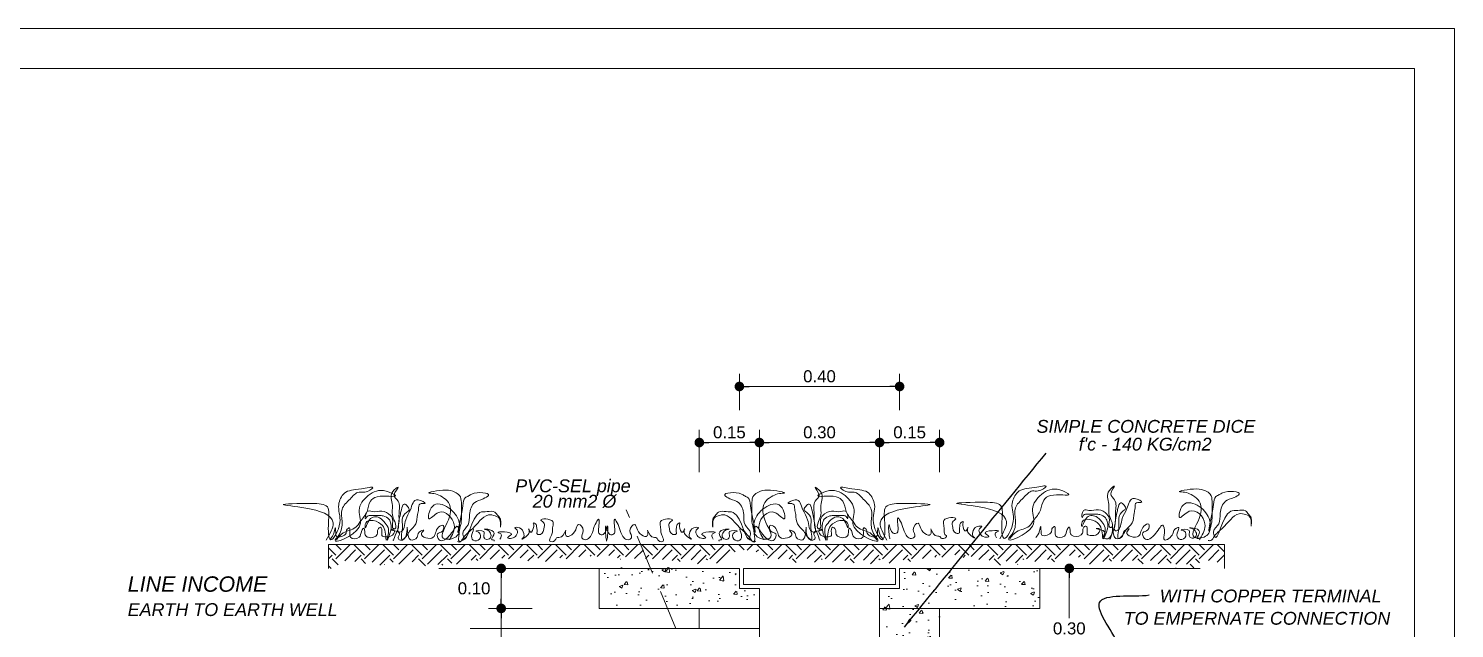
# Model space of a CAD drawing. Header units: millimetres. Extents: x 68 to 194, y 47 to 103.
# Drawn here: x 184.85 to 193.75, y 70.36 to 74.1 of the extents above; entities that cross this region are included whole.
import ezdxf
from ezdxf.enums import TextEntityAlignment as Align

# ---------------------------------------------------------------- set-up
doc = ezdxf.new("R2010")
doc.units = ezdxf.units.MM
doc.linetypes.add('ACAD_ISO07W100', pattern=[3, 0, -3])
doc.linetypes.add('DASHED2', pattern=[0.375, 0.25, -0.125])
for name, color, linetype, lineweight in [('G_Achurados', 54, 'Continuous', 5), ('G_Complemento', 30, 'Continuous', 20), ('G_Texto', 122, 'Continuous', 20), ('IE_Tomacorriente', 104, 'DASHED2', 40)]:
    doc.layers.add(name, color=color, linetype=linetype, lineweight=lineweight)
doc.layers.add('G_Acotación', color=171, linetype='Continuous')
doc.styles.add('ARIAL', font='ariali.ttf', dxfattribs={"height": 0.12})
doc.styles.add('arial1', font='arial.ttf')
doc.dimstyles.new('VARIABLE', dxfattribs={"dimscale": 0.5, "dimtxt": 0.18, "dimasz": 0.12, "dimexe": 0.16, "dimexo": 0.1, "dimgap": 0.05, "dimtad": 1, "dimtih": 1, "dimtoh": 1, "dimlfac": -1, "dimzin": 1, "dimdsep": 46, "dimtxsty": 'ARIAL', "dimblk": 'DOT', "dimcen": 0.12, "dimclrd": 256, "dimclre": 256, "dimclrt": 7, "dimazin": 1, "dimtm": 1e-09, "dimtfac": 1, "dimtmove": 2, "dimatfit": 2, "dimfxl": 0, "dimtolj": 1, "dimlwd": 13, "dimlwe": 18, "dimarcsym": 0})
pattern_1 = [(50, (12.50046, -381.3281), (0.227730836, -0.01992386), [0.0238125, -0.2619375]), (355, (12.50046, -381.3281), (-0.04405353, 0.2388208), [0.01905, -0.20955]), (100.451, (12.51943, -381.32975), (0.18367813, 0.21889586), [0.0202375, -0.2226125]), (46.1842, (12.50046, -381.2646), (0.3388488, -0.05255291), [0.03571875, -0.39290625]), (96.6356, (12.5287, -381.26897), (0.2967553, 0.30928194), [0.03035625, -0.33391875]), (351.184, (12.50046, -381.2646), (0.29675576, 0.3092814), [0.028575, -0.314325]), (21, (12.5322, -381.28047), (0.1895186, -0.1278319), [0.0238125, -0.2619375]), (326, (12.5322, -381.28047), (0.07725254, 0.23023496), [0.01905, -0.20955]), (71.4514, (12.548, -381.29112), (0.26677061, 0.10240357), [0.0202375, -0.2226125]), (37.5, (12.500456, -381.32809), (0.003860754, 0.105693799), [0, -0.20701, 0, -0.212725, 0, -0.21034375]), (7.5, (12.50046, -381.32809), (0.083524578, 0.125225719), [0, -0.121285, 0, -0.2022475, 0, -0.08016875]), (327.5, (12.42965, -381.32809), (0.169488244, -0.00716093), [0, -0.079375, 0, -0.24765, 0, -0.3286125]), (317.5, (12.3979, -381.3281), (0.185161477, 0.031783114), [0, -0.1031875, 0, -0.164465, 0, -0.2333625])]

# ---------------------------------------------------------------- blocks, each defined once
blk = doc.blocks.new('GRAX1')
at = {"color": 3}
for points in [[(-1.7496, 0.0055), (-1.7077, 0.1144), (-1.8775, 0.2063), (-2.019, 0.2275), (-1.8421, 0.2346), (-1.7431, 0.2134), (-1.736, 0.1144), (-1.7219, 0.0084), (-1.6653, 0.1144), (-1.6724, 0.2275), (-1.637, 0.2982), (-1.5309, 0.3265), (-1.4601, 0.3335), (-1.5097, 0.3053), (-1.545, 0.3053), (-1.6016, 0.2628), (-1.6511, 0.1992), (-1.6511, 0.1215), (-1.6724, 0.0366), (-1.6936, 0.0084), (-1.545, 0.0861), (-1.545, 0.1922), (-1.4884, 0.2841), (-1.3752, 0.3123), (-1.3187, 0.2841), (-1.4318, 0.277), (-1.4743, 0.2487), (-1.4955, 0.1851), (-1.538, 0.1215), (-1.5663, 0.0861), (-1.6441, 0.0508), (-1.6865, 0.0084)], [(-1.3761, 0.0059), (-1.3999, 0.098), (-1.4563, 0.1277), (-1.5039, 0.1129), (-1.5069, 0.0832), (-1.4801, 0.1336), (-1.4177, 0.1455), (-1.382, 0.1129), (-1.3612, 0.0742), (-1.3701, 0.0059), (-1.3464, 0.0683), (-1.3464, 0.1069), (-1.3583, 0.1366), (-1.3939, 0.1574), (-1.4207, 0.1604), (-1.4682, 0.1604), (-1.495, 0.1544), (-1.5039, 0.1396), (-1.495, 0.1841), (-1.4623, 0.1841), (-1.4028, 0.1871), (-1.3493, 0.1604), (-1.3345, 0.1247), (-1.3285, 0.0772), (-1.3226, 0.0772), (-1.3226, 0.1218), (-1.3374, 0.1633), (-1.3374, 0.2227), (-1.3345, 0.3089), (-1.3018, 0.3356), (-1.3256, 0.2881), (-1.3018, 0.2495), (-1.2958, 0.1723), (-1.2988, 0.1039), (-1.2958, 0.0564), (-1.2899, 0.0564), (-1.2542, 0.1336), (-1.2245, 0.196), (-1.177, 0.2584), (-1.1324, 0.2346), (-1.1651, 0.2316), (-1.174, 0.199), (-1.1799, 0.1663), (-1.1918, 0.1069), (-1.2304, 0.0624), (-1.2513, 0.0297), (-1.275, 0.0089), (-1.275, 0.0802), (-1.2721, 0.1515), (-1.2394, 0.1871), (-1.2334, 0.193), (-1.2423, 0.2168), (-1.2631, 0.2316), (-1.281, 0.196), (-1.2869, 0.1693), (-1.2958, 0.1247), (-1.3018, 0.0772), (-1.3196, 0.0356), (-1.3315, 0.0059), (-1.3315, 0.0089)], [(-0.9808, 0.0089), (-0.9511, 0.101), (-1.0492, 0.1782), (-1.1086, 0.1396), (-1.0878, 0.2168), (-0.9867, 0.2079), (-0.9214, 0.1188), (-0.9273, 0.0416), (-0.957, 0.0178), (-1.0194, 0.0178), (-0.9867, 0.1336), (-0.9957, 0.2524), (-1.0373, 0.2821), (-1.0789, 0.297), (-1.1086, 0.3), (-1.0046, 0.3178), (-0.9481, 0.3059), (-0.9184, 0.2851), (-0.9065, 0.2406), (-0.9065, 0.2019), (-0.9065, 0.1604), (-0.9065, 0.1366), (-0.9154, 0.0832), (-0.9243, 0.0594), (-0.8976, 0.2198), (-0.8827, 0.2703), (-0.8619, 0.2821), (-0.8411, 0.294), (-0.7371, 0.2851), (-0.7698, 0.2643), (-0.8233, 0.2406), (-0.856, 0.1663), (-0.8649, 0.101), (-0.8976, 0.0505), (-0.8916, 0.0208), (-0.7906, 0.1782), (-0.746, 0.1841), (-0.6984, 0.1812), (-0.6776, 0.1574), (-0.6628, 0.1366), (-0.6628, 0.0861), (-0.6658, 0.1336), (-0.6955, 0.1574), (-0.7371, 0.1633), (-0.7906, 0.1277), (-0.8381, 0.0772), (-0.8708, 0.0475), (-0.8976, 0.0148), (-0.9214, -0.0059), (-0.9303, -0.003)], [(-1.7238, 0.0148), (-1.7, 0.0564), (-1.6941, 0.0832), (-1.6911, 0.0564), (-1.6852, 0.0297), (-1.6257, 0.0505), (-1.6228, 0.0683), (-1.6049, 0.0832), (-1.602, 0.0653), (-1.602, 0.0356), (-1.599, 0.0238), (-1.5455, 0.0238), (-1.5277, 0.0653), (-1.5158, 0.0802), (-1.5098, 0.0624), (-1.5039, 0.0327), (-1.489, 0.0238), (-1.4326, 0.0416), (-1.4266, 0.0742), (-1.4117, 0.0861), (-1.4028, 0.0505), (-1.4028, 0.0356), (-1.3761, 0.0267), (-1.3285, 0.0475), (-1.3256, 0.0683), (-1.3464, 0.0713), (-1.2929, 0.0475), (-1.3018, 0.0178), (-1.2869, 0.0059), (-1.2483, 0.0445), (-1.2453, 0.0861), (-1.2364, 0.0267), (-1.2245, 0.0089), (-1.1829, 0.0238), (-1.171, 0.0564), (-1.1413, 0.0683), (-1.1561, 0.0475), (-1.1294, 0.0208), (-1.0818, 0.0238), (-1.0492, 0.0861), (-1.0194, 0.098), (-1.0254, 0.0624), (-1.0551, 0.0445), (-1.0462, 0.0089), (-0.9748, 0.0416), (-0.9303, 0.0921), (-0.9214, 0.0445), (-0.9214, 0), (-0.8679, 0.0386), (-0.8619, 0.0594), (-0.8322, 0.0772), (-0.8411, 0.0416), (-0.8322, 0.0059), (-0.7936, 0.0119), (-0.7995, 0.0564), (-0.8173, 0.0624), (-0.7668, 0.0594), (-0.7668, 0.0297), (-0.7549, 0.0119), (-0.7252, 0.0208), (-0.749, 0.0713), (-0.7638, 0.0742), (-0.7282, 0.0713), (-0.7044, 0.0386), (-0.7163, 0.0089), (-0.7014, 0.0059), (-0.7014, 0)], [(-0.6658, 0.0119), (-0.6598, 0.0445), (-0.6776, 0.0535), (-0.5944, 0.0416), (-0.6182, 0.0208), (-0.5914, 0.0178), (-0.5647, 0.0356), (-0.5588, 0.0683), (-0.5736, 0.0832), (-0.5439, 0.0832), (-0.5171, 0.0475), (-0.5171, 0.0267), (-0.529, 0.0119), (-0.4904, 0.0416), (-0.4845, 0.0683), (-0.4874, 0.0772), (-0.4755, 0.0564), (-0.4547, 0.0921), (-0.4547, 0.101), (-0.4577, 0.1129), (-0.4399, 0.1039), (-0.4369, 0.0891), (-0.4339, 0.0624), (-0.4339, 0.0445), (-0.4131, 0.0416), (-0.3893, 0.0891), (-0.3893, 0.1099), (-0.4101, 0.1307), (-0.3358, 0.1218), (-0.3358, 0.0921), (-0.3388, 0.0564), (-0.3477, 0.0297), (-0.3537, 0), (-0.324, 0.003), (-0.3121, 0.0208), (-0.2823, 0.0267), (-0.2556, 0.0683), (-0.2526, 0.0327), (-0.2467, 0.0297), (-0.2289, 0.0327), (-0.1932, 0.0713), (-0.1754, 0.1039), (-0.1456, 0.0653), (-0.1545, 0.0208), (-0.1337, 0.0089), (-0.0892, 0.0535), (-0.0713, 0.1039), (-0.0505, 0.1366), (-0.0505, 0.0713), (-0.0446, 0.0445), (-0.0208, 0.0416), (0.0059, 0.095), (0.0059, 0.0327), (0, 0)]]:
    blk.add_spline(points, degree=3, dxfattribs=at)
blk = doc.blocks.new('_DOT')
at = {"color": 0, "linetype": 'ByBlock', "ltscale": 0.15}
blk.add_line((-0.5, 0), (-1, 0), dxfattribs=at)
at = {"color": 0, "linetype": 'ByBlock', "ltscale": 0.15, "const_width": 0.5}
blk.add_lwpolyline([(-0.25, 0, 1), (0.25, 0, 1)], format="xyb", close=True, dxfattribs=at)
blk = doc.blocks.new('*D801')
at = {"layer": 'Defpoints', "color": 0}
for p in [(188.0454, 70.4846), (187.802, 69.6096), (188.0454, 69.6096)]:
    blk.add_point(p, dxfattribs=at)
at = {"layer": 'G_Acotación', "lineweight": 18}
for p, q in [((187.9954, 70.4846), (187.722, 70.4846)), ((187.9954, 69.6096), (187.722, 69.6096))]:
    blk.add_line(p, q, dxfattribs=at)
at = {"layer": 'G_Acotación', "lineweight": 13}
for p, q in [((187.802, 70.4246), (187.802, 70.1104)), ((187.802, 69.6696), (187.802, 69.9838))]:
    blk.add_line(p, q, dxfattribs=at)
at = {"layer": 'G_Acotación', "lineweight": 13, "xscale": 0.06, "yscale": 0.06, "zscale": 0.06}
for p, rotation in [((187.802, 70.4846), 90), ((187.802, 69.6096), 270)]:
    blk.add_blockref('_DOT', p, dxfattribs=dict(at, rotation=rotation))
at = {"layer": 'G_Acotación', "color": 7, "lineweight": 5, "insert": (187.802, 70.0471), "char_height": 0.075, "attachment_point": 5, "style": 'arial1'}
blk.add_mtext('\\A1;0.35', dxfattribs=at)
blk = doc.blocks.new('*D806')
at = {"layer": 'Defpoints', "color": 0}
for p in [(188.0454, 70.7346), (187.802, 70.4846), (188.0454, 70.4846)]:
    blk.add_point(p, dxfattribs=at)
at = {"layer": 'G_Acotación', "lineweight": 18}
for p, q in [((187.9954, 70.7346), (187.722, 70.7346)), ((187.9954, 70.4846), (187.722, 70.4846))]:
    blk.add_line(p, q, dxfattribs=at)
at = {"layer": 'G_Acotación', "lineweight": 13}
blk.add_line((187.802, 70.6746), (187.802, 70.5446), dxfattribs=at)
at = {"layer": 'G_Acotación', "lineweight": 13, "xscale": 0.06, "yscale": 0.06, "zscale": 0.06}
for p, rotation in [((187.802, 70.7346), 90), ((187.802, 70.4846), 270)]:
    blk.add_blockref('_DOT', p, dxfattribs=dict(at, rotation=rotation))
at = {"layer": 'G_Acotación', "color": 7, "lineweight": 5, "insert": (187.6329, 70.6096), "char_height": 0.075, "attachment_point": 5, "style": 'arial1'}
blk.add_mtext('\\A1;0.10', dxfattribs=at)
blk = doc.blocks.new('*D808')
at = {"layer": 'Defpoints', "color": 0}
for p in [(191.1638, 70.7346), (191.1638, 69.9846), (191.3478, 69.9846)]:
    blk.add_point(p, dxfattribs=at)
at = {"layer": 'G_Acotación', "lineweight": 18}
for p, q in [((191.2138, 70.7346), (191.4278, 70.7346)), ((191.2138, 69.9846), (191.4278, 69.9846))]:
    blk.add_line(p, q, dxfattribs=at)
at = {"layer": 'G_Acotación', "lineweight": 13}
for p, q in [((191.3478, 70.6746), (191.3478, 70.4229)), ((191.3478, 70.0446), (191.3478, 70.2963))]:
    blk.add_line(p, q, dxfattribs=at)
at = {"layer": 'G_Acotación', "lineweight": 13, "xscale": 0.06, "yscale": 0.06, "zscale": 0.06}
for p, rotation in [((191.3478, 70.7346), 90), ((191.3478, 69.9846), 270)]:
    blk.add_blockref('_DOT', p, dxfattribs=dict(at, rotation=rotation))
at = {"layer": 'G_Acotación', "color": 7, "lineweight": 5, "insert": (191.3478, 70.3596), "char_height": 0.075, "attachment_point": 5, "style": 'arial1'}
blk.add_mtext('\\A1;0.30', dxfattribs=at)
blk = doc.blocks.new('*D809')
at = {"layer": 'Defpoints', "color": 0}
for p in [(190.5388, 71.5198), (190.1638, 71.3846), (190.5388, 71.3846)]:
    blk.add_point(p, dxfattribs=at)
at = {"layer": 'G_Acotación', "lineweight": 18}
for p, q in [((190.1638, 71.4346), (190.1638, 71.5998)), ((190.5388, 71.4346), (190.5388, 71.5998))]:
    blk.add_line(p, q, dxfattribs=at)
at = {"layer": 'G_Acotación', "lineweight": 13}
blk.add_line((190.2238, 71.5198), (190.4788, 71.5198), dxfattribs=at)
at = {"layer": 'G_Acotación', "lineweight": 13, "xscale": 0.06, "yscale": 0.06, "zscale": 0.06, "rotation": 180}
blk.add_blockref('_DOT', (190.1638, 71.5198), dxfattribs=at)
at = {"layer": 'G_Acotación', "lineweight": 13, "xscale": 0.06, "yscale": 0.06, "zscale": 0.06}
blk.add_blockref('_DOT', (190.5388, 71.5198), dxfattribs=at)
at = {"layer": 'G_Acotación', "color": 7, "lineweight": 5, "insert": (190.3513, 71.5831), "char_height": 0.075, "attachment_point": 5, "style": 'arial1'}
blk.add_mtext('\\A1;0.15', dxfattribs=at)
blk = doc.blocks.new('*D810')
at = {"layer": 'Defpoints', "color": 0}
for p in [(189.0388, 71.5198), (189.0388, 71.3846), (189.4138, 71.3846)]:
    blk.add_point(p, dxfattribs=at)
at = {"layer": 'G_Acotación', "lineweight": 18}
for p, q in [((189.0388, 71.4346), (189.0388, 71.5998)), ((189.4138, 71.4346), (189.4138, 71.5998))]:
    blk.add_line(p, q, dxfattribs=at)
at = {"layer": 'G_Acotación', "lineweight": 13}
blk.add_line((189.3538, 71.5198), (189.0988, 71.5198), dxfattribs=at)
at = {"layer": 'G_Acotación', "lineweight": 13, "xscale": 0.06, "yscale": 0.06, "zscale": 0.06, "rotation": 180}
blk.add_blockref('_DOT', (189.0388, 71.5198), dxfattribs=at)
at = {"layer": 'G_Acotación', "lineweight": 13, "xscale": 0.06, "yscale": 0.06, "zscale": 0.06}
blk.add_blockref('_DOT', (189.4138, 71.5198), dxfattribs=at)
at = {"layer": 'G_Acotación', "color": 7, "lineweight": 5, "insert": (189.2263, 71.5831), "char_height": 0.075, "attachment_point": 5, "style": 'arial1'}
blk.add_mtext('\\A1;0.15', dxfattribs=at)
blk = doc.blocks.new('*D811')
at = {"layer": 'Defpoints', "color": 0}
for p in [(190.2888, 71.8694), (189.2888, 71.6717), (190.2888, 71.6717)]:
    blk.add_point(p, dxfattribs=at)
at = {"layer": 'G_Acotación', "lineweight": 18}
for p, q in [((189.2888, 71.7217), (189.2888, 71.9494)), ((190.2888, 71.7217), (190.2888, 71.9494))]:
    blk.add_line(p, q, dxfattribs=at)
at = {"layer": 'G_Acotación', "lineweight": 13}
blk.add_line((189.3488, 71.8694), (190.2288, 71.8694), dxfattribs=at)
at = {"layer": 'G_Acotación', "lineweight": 13, "xscale": 0.06, "yscale": 0.06, "zscale": 0.06, "rotation": 180}
blk.add_blockref('_DOT', (189.2888, 71.8694), dxfattribs=at)
at = {"layer": 'G_Acotación', "lineweight": 13, "xscale": 0.06, "yscale": 0.06, "zscale": 0.06}
blk.add_blockref('_DOT', (190.2888, 71.8694), dxfattribs=at)
at = {"layer": 'G_Acotación', "color": 7, "lineweight": 5, "insert": (189.7888, 71.9327), "char_height": 0.075, "attachment_point": 5, "style": 'arial1'}
blk.add_mtext('\\A1;0.40', dxfattribs=at)
blk = doc.blocks.new('*D812')
at = {"layer": 'Defpoints', "color": 0}
for p in [(190.1638, 71.5198), (189.4138, 71.3846), (190.1638, 71.3846)]:
    blk.add_point(p, dxfattribs=at)
at = {"layer": 'G_Acotación', "lineweight": 18}
for p, q in [((189.4138, 71.4346), (189.4138, 71.5998)), ((190.1638, 71.4346), (190.1638, 71.5998))]:
    blk.add_line(p, q, dxfattribs=at)
at = {"layer": 'G_Acotación', "lineweight": 13}
blk.add_line((189.4738, 71.5198), (190.1038, 71.5198), dxfattribs=at)
at = {"layer": 'G_Acotación', "lineweight": 13, "xscale": 0.06, "yscale": 0.06, "zscale": 0.06, "rotation": 180}
blk.add_blockref('_DOT', (189.4138, 71.5198), dxfattribs=at)
at = {"layer": 'G_Acotación', "lineweight": 13, "xscale": 0.06, "yscale": 0.06, "zscale": 0.06}
blk.add_blockref('_DOT', (190.1638, 71.5198), dxfattribs=at)
at = {"layer": 'G_Acotación', "color": 7, "lineweight": 5, "insert": (189.7888, 71.5831), "char_height": 0.075, "attachment_point": 5, "style": 'arial1'}
blk.add_mtext('\\A1;0.30', dxfattribs=at)

msp = doc.modelspace()

# ---------------------------------------------------------------- hatches: boundary and pattern name
at = {"layer": 'G_Achurados', "lineweight": 5}
h = msp.add_hatch(dxfattribs=at)
h.set_pattern_fill('AR-CONC', color=256, scale=0.00125, style=0)
h.set_pattern_definition([(50, (12.48094, -381.30943), (0.227730836, -0.01992386), [0.0238125, -0.2619375]), (355, (12.48094, -381.30943), (-0.04405353, 0.2388208), [0.01905, -0.20955]), (100.451, (12.49992, -381.31109), (0.18367813, 0.21889586), [0.0202375, -0.2226125]), (46.1842, (12.48094, -381.24593), (0.3388488, -0.05255291), [0.03571875, -0.39290625]), (96.6356, (12.50918, -381.2503), (0.2967553, 0.30928194), [0.03035625, -0.33391875]), (351.184, (12.48094, -381.24593), (0.29675576, 0.3092814), [0.028575, -0.314325]), (21, (12.5127, -381.2618), (0.1895186, -0.1278319), [0.0238125, -0.2619375]), (326, (12.5127, -381.2618), (0.07725254, 0.23023496), [0.01905, -0.20955]), (71.4514, (12.52849, -381.27245), (0.26677061, 0.10240357), [0.0202375, -0.2226125]), (37.5, (12.480944, -381.30943), (0.003860754, 0.105693799), [0, -0.20701, 0, -0.212725, 0, -0.21034375]), (7.5, (12.48094, -381.30943), (0.083524578, 0.125225719), [0, -0.121285, 0, -0.2022475, 0, -0.08016875]), (327.5, (12.41014, -381.30943), (0.169488244, -0.00716093), [0, -0.079375, 0, -0.24765, 0, -0.3286125]), (317.5, (12.37839, -381.30943), (0.185161477, 0.031783114), [0, -0.1031875, 0, -0.164465, 0, -0.2333625])])
h.paths.add_polyline_path([(189.3943, 70.5032), (189.3943, 70.6282), (189.2693, 70.6282), (189.2693, 70.7532), (188.3943, 70.7532), (188.3943, 70.5032)])
h = msp.add_hatch(dxfattribs=at)
h.set_pattern_fill('AR-CONC', color=256, scale=0.00125, style=0)
h.set_pattern_definition(pattern_1)
h.paths.add_polyline_path([(191.1638, 70.4846), (191.1638, 70.7346), (190.2888, 70.7346), (190.2888, 70.6096), (190.1638, 70.6096), (190.1638, 70.4846)])
h = msp.add_hatch(dxfattribs=at)
h.set_pattern_fill('AR-CONC', color=256, scale=0.00125, style=0)
h.set_pattern_definition(pattern_1)
h.paths.add_polyline_path([(190.5388, 70.4846), (190.1638, 70.4846), (190.1638, 69.6096), (190.0388, 69.6096), (190.0388, 69.2346), (190.6638, 69.2346), (190.6638, 69.6096), (190.5388, 69.6096)])
at = {"layer": 'G_Complemento', "lineweight": 5, "ltscale": 4}
h = msp.add_hatch(dxfattribs=at)
h.set_pattern_fill('EARTH', color=44, scale=0.02, angle=45, style=0)
h.set_pattern_definition([(45, (114.45643, 77.911), (1e-17, 0.17960512), [0.127, -0.127]), (45, (114.42276, 77.94468), (1e-17, 0.17960512), [0.127, -0.127]), (45, (114.38908, 77.97835), (1e-17, 0.17960512), [0.127, -0.127]), (135, (114.38908, 78.0008), (-0.17960512, 1e-17), [0.127, -0.127]), (135, (114.42276, 78.03448), (-0.17960512, 1e-17), [0.127, -0.127]), (135, (114.45643, 78.06815), (-0.17960512, 1e-17), [0.127, -0.127])])
edge = h.paths.add_edge_path()
edge.add_arc((192.2186, 70.6646), 0.1198, 35, 145)
edge.add_arc((192.0677, 70.6963), 0.0645, 35, 145)
edge.add_arc((191.9541, 70.7076), 0.066, 22.91498, 132.91498)
edge.add_arc((191.8564, 70.7189), 0.0645, 35, 145)
edge.add_arc((191.7507, 70.7189), 0.0645, 35, 145)
edge.add_arc((191.6412, 70.7163), 0.0691, 35, 145)
edge.add_arc((191.5307, 70.7125), 0.0693, 38.81093, 148.81093)
edge.add_arc((191.3529, 70.6766), 0.1385, 31.1891, 141.1891)
edge.add_arc((191.1895, 70.7302), 0.0647, 30.91775, 140.91775)
edge.add_arc((191.088, 70.7238), 0.0697, 42.58837, 152.58837)
edge.add_arc((190.9722, 70.7125), 0.0693, 38.81093, 148.81093)
edge.add_arc((190.851, 70.7163), 0.0697, 27.41163, 137.41163)
edge.add_arc((190.7363, 70.7415), 0.0671, 19.06713, 129.06713)
edge.add_arc((190.6401, 70.7502), 0.0693, 38.81093, 148.81093)
edge.add_arc((190.5295, 70.7389), 0.0697, 42.58844, 152.58844)
edge.add_arc((190.4099, 70.7249), 0.0739, 38.57338, 148.57338)
edge.add_arc((190.2929, 70.72), 0.0693, 38.81088, 148.81088)
edge.add_arc((190.1733, 70.7136), 0.0737, 35, 145)
edge.add_arc((190.0525, 70.7136), 0.0737, 35, 145)
edge.add_arc((189.9393, 70.7189), 0.0645, 35, 145)
edge.add_arc((189.8234, 70.7174), 0.0739, 31.42667, 141.42667)
edge.add_arc((189.7015, 70.7185), 0.0783, 35, 145)
edge.add_arc((189.5657, 70.7133), 0.0875, 35, 145)
edge.add_arc((189.3268, 70.6408), 0.2074, 36.27196, 146.27196)
edge.add_arc((189.094, 70.7136), 0.0737, 35, 145)
edge.add_arc((188.9657, 70.7084), 0.0829, 35, 145)
edge.add_arc((188.8309, 70.7148), 0.0785, 31.63637, 141.63637)
edge.add_arc((188.7102, 70.7276), 0.0693, 31.18907, 141.18907)
edge.add_arc((188.5943, 70.7389), 0.0697, 27.41156, 137.41156)
edge.add_arc((188.4864, 70.7464), 0.0691, 35, 145)
edge.add_arc((188.377, 70.7491), 0.0645, 35, 145)
edge.add_arc((188.2728, 70.7389), 0.0697, 42.58843, 152.58843)
edge.add_arc((188.1468, 70.7261), 0.0783, 35, 145)
edge.add_arc((188.0298, 70.734), 0.0645, 35, 145)
edge.add_arc((187.9203, 70.7314), 0.0691, 35, 145)
edge.add_arc((187.8109, 70.734), 0.0645, 35, 145)
edge.add_arc((187.7015, 70.7314), 0.0691, 35, 145)
edge.add_arc((187.5988, 70.7163), 0.0715, 49.91958, 159.91958)
edge.add_arc((187.4788, 70.7038), 0.0645, 35, 145)
edge.add_arc((187.3731, 70.7038), 0.0645, 35, 145)
edge.add_arc((187.2524, 70.6933), 0.0829, 35, 145)
edge.add_arc((187.1203, 70.6959), 0.0783, 35, 145)
edge.add_arc((186.992, 70.6959), 0.0783, 35, 145)
edge.add_arc((186.8509, 70.6982), 0.088, 28.99593, 138.99593)
edge.add_arc((186.7276, 70.8158), 0.0826, 267.56779, 313.51308, ccw=False)
edge.add_line((186.7241, 70.7333), (186.7241, 70.8833))
edge.add_line((186.7241, 70.8833), (192.3167, 70.8833))
edge.add_line((192.3167, 70.8833), (192.3167, 70.7333))

# ---------------------------------------------------------------- linework, layer by layer
at = {"lineweight": 5}
for points in [[(193.7519, 46.547), (193.7519, 74.1029), (152.7019, 74.1029), (152.7019, 46.547)], [(193.5019, 46.797), (193.5019, 73.8529), (152.9519, 73.8529), (152.9519, 46.797)]]:
    msp.add_lwpolyline(points, close=True, dxfattribs=at)
at = {"color": 3, "lineweight": 5}
msp.add_spline([(191.1389, 70.9272), (191.1626, 70.9688), (191.1686, 70.9955), (191.1716, 70.9688), (191.1775, 70.9421), (191.2369, 70.9629), (191.2399, 70.9807), (191.2578, 70.9955), (191.2607, 70.9777), (191.2607, 70.948), (191.2637, 70.9361), (191.3172, 70.9361), (191.335, 70.9777), (191.3469, 70.9926), (191.3529, 70.9747), (191.3588, 70.945), (191.3737, 70.9361), (191.4301, 70.9539), (191.4361, 70.9866), (191.4509, 70.9985), (191.4599, 70.9629), (191.4599, 70.948), (191.4866, 70.9391), (191.5342, 70.9599), (191.5371, 70.9807), (191.5163, 70.9836), (191.5698, 70.9599), (191.5609, 70.9302), (191.5758, 70.9183), (191.6144, 70.9569), (191.6174, 70.9985), (191.6263, 70.9391), (191.6382, 70.9213), (191.6798, 70.9361), (191.6917, 70.9688), (191.7214, 70.9807), (191.7065, 70.9599), (191.7333, 70.9332), (191.7808, 70.9361), (191.8135, 70.9985), (191.8433, 71.0104), (191.8373, 70.9747), (191.8076, 70.9569), (191.8165, 70.9213), (191.8878, 70.9539), (191.9324, 71.0044), (191.9413, 70.9569), (191.9413, 70.9124), (191.9948, 70.951), (192.0008, 70.9718), (192.0305, 70.9896), (192.0216, 70.9539), (192.0305, 70.9183), (192.0691, 70.9242), (192.0632, 70.9688), (192.0454, 70.9747), (192.0959, 70.9718), (192.0959, 70.9421), (192.1078, 70.9242), (192.1375, 70.9332), (192.1137, 70.9836), (192.0989, 70.9866), (192.1345, 70.9836), (192.1583, 70.951), (192.1464, 70.9213), (192.1613, 70.9183), (192.1613, 70.9124)], degree=3, dxfattribs=at)
at = {"layer": 'G_Achurados', "lineweight": 5}
for p, q in [((187.4138, 70.7346), (188.4138, 70.7346)), ((191.1638, 70.7346), (192.1638, 70.7346))]:
    msp.add_line(p, q, dxfattribs=at)
at = {"layer": 'G_Acotación', "linetype": 'ACAD_ISO07W100', "lineweight": 5, "ltscale": 4}
for p, q in [((189.0388, 71.4346), (189.0388, 70.4846)), ((189.4138, 71.4346), (189.4138, 70.4846)), ((190.1638, 71.4346), (190.1638, 70.4846)), ((190.5388, 71.4346), (190.5388, 70.4846))]:
    msp.add_line(p, q, dxfattribs=at)
at = {"layer": 'G_Complemento', "lineweight": 5}
for p, q in [((189.2888, 70.7346), (188.4138, 70.7346)), ((188.4138, 70.7346), (188.4138, 70.4846)), ((189.2888, 70.6096), (189.2888, 70.7346)), ((190.2888, 70.7346), (191.1638, 70.7346)), ((190.2888, 70.6096), (190.2888, 70.7346)), ((191.1638, 70.7346), (191.1638, 70.4846)), ((189.4138, 70.6096), (189.2888, 70.6096)), ((189.4138, 70.4846), (189.4138, 70.6096)), ((190.1638, 70.4846), (190.1638, 70.6096)), ((190.1638, 70.6096), (190.2888, 70.6096)), ((188.4138, 70.4846), (189.4138, 70.4846)), ((189.0388, 70.4846), (189.0388, 70.3596)), ((189.4138, 70.4846), (189.4138, 69.6096)), ((190.1638, 70.4846), (190.1638, 69.6096)), ((191.1638, 70.4846), (190.1638, 70.4846)), ((190.5388, 70.4846), (190.5388, 69.6096)), ((189.4138, 70.3596), (187.6089, 70.3596))]:
    msp.add_line(p, q, dxfattribs=at)
at = {"layer": 'G_Complemento', "color": 44, "lineweight": 5, "ltscale": 4}
msp.add_lwpolyline([(186.7241, 70.7333), (186.7241, 70.8833), (192.3167, 70.8833), (192.3167, 70.7333), (192.3167, 70.7333)], dxfattribs=at)
at = {"layer": 'G_Complemento', "lineweight": 5}
msp.add_lwpolyline([(189.3138, 70.7346), (190.2638, 70.7346), (190.2638, 70.6346), (189.3138, 70.6346), (189.3138, 70.7346)], dxfattribs=at)
at = {"layer": 'G_Complemento', "color": 3, "lineweight": 5}
for points in [[(190.9136, 70.9179), (190.9555, 71.0268), (190.7857, 71.1187), (190.6442, 71.1399), (190.8211, 71.1469), (190.9201, 71.1257), (190.9272, 71.0268), (190.9413, 70.9207), (190.9979, 71.0268), (190.9908, 71.1399), (191.0262, 71.2106), (191.1323, 71.2388), (191.2031, 71.2459), (191.1535, 71.2176), (191.1182, 71.2176), (191.0616, 71.1752), (191.0121, 71.1116), (191.0121, 71.0338), (190.9908, 70.949), (190.9696, 70.9207), (191.1182, 70.9985), (191.1182, 71.1045), (191.1748, 71.1964), (191.288, 71.2247), (191.3446, 71.1964), (191.2314, 71.1894), (191.1889, 71.1611), (191.1677, 71.0975), (191.1253, 71.0338), (191.097, 70.9985), (191.0191, 70.9632), (190.9767, 70.9207)], [(191.5562, 70.9183), (191.5324, 71.0104), (191.4759, 71.0401), (191.4284, 71.0252), (191.4254, 70.9955), (191.4522, 71.046), (191.5146, 71.0579), (191.5502, 71.0252), (191.5711, 70.9866), (191.5621, 70.9183), (191.5859, 70.9807), (191.5859, 71.0193), (191.574, 71.049), (191.5384, 71.0698), (191.5116, 71.0727), (191.4641, 71.0727), (191.4373, 71.0668), (191.4284, 71.052), (191.4373, 71.0965), (191.47, 71.0965), (191.5294, 71.0995), (191.5829, 71.0727), (191.5978, 71.0371), (191.6037, 70.9896), (191.6097, 70.9896), (191.6097, 71.0341), (191.5948, 71.0757), (191.5948, 71.1351), (191.5978, 71.2212), (191.6305, 71.248), (191.6067, 71.2004), (191.6305, 71.1618), (191.6364, 71.0846), (191.6335, 71.0163), (191.6364, 70.9688), (191.6424, 70.9688), (191.678, 71.046), (191.7078, 71.1084), (191.7553, 71.1707), (191.7999, 71.147), (191.7672, 71.144), (191.7583, 71.1113), (191.7524, 71.0787), (191.7405, 71.0193), (191.7018, 70.9747), (191.681, 70.9421), (191.6572, 70.9213), (191.6572, 70.9926), (191.6602, 71.0638), (191.6929, 71.0995), (191.6989, 71.1054), (191.6899, 71.1292), (191.6691, 71.144), (191.6513, 71.1084), (191.6454, 71.0817), (191.6364, 71.0371), (191.6305, 70.9896), (191.6127, 70.948), (191.6008, 70.9183), (191.6008, 70.9213)], [(192.1649, 70.9213), (192.1946, 71.0133), (192.0965, 71.0906), (192.0371, 71.052), (192.0579, 71.1292), (192.1589, 71.1203), (192.2243, 71.0312), (192.2184, 70.9539), (192.1887, 70.9302), (192.1262, 70.9302), (192.1589, 71.046), (192.15, 71.1648), (192.1084, 71.1945), (192.0668, 71.2094), (192.0371, 71.2123), (192.1411, 71.2301), (192.1976, 71.2183), (192.2273, 71.1975), (192.2392, 71.1529), (192.2392, 71.1143), (192.2392, 71.0727), (192.2392, 71.049), (192.2303, 70.9955), (192.2214, 70.9718), (192.2481, 71.1321), (192.263, 71.1826), (192.2838, 71.1945), (192.3046, 71.2064), (192.4086, 71.1975), (192.3759, 71.1767), (192.3224, 71.1529), (192.2897, 71.0787), (192.2808, 71.0133), (192.2481, 70.9629), (192.254, 70.9332), (192.3551, 71.0906), (192.3997, 71.0965), (192.4472, 71.0935), (192.468, 71.0698), (192.4829, 71.049), (192.4829, 70.9985), (192.4799, 71.046), (192.4502, 71.0698), (192.4086, 71.0757), (192.3551, 71.0401), (192.3075, 70.9896), (192.2749, 70.9599), (192.2481, 70.9272), (192.2243, 70.9064), (192.2154, 70.9094)], [(190.8943, 70.9242), (190.8883, 70.9569), (190.9061, 70.9658), (190.8229, 70.9539), (190.8467, 70.9332), (190.82, 70.9302), (190.7932, 70.948), (190.7873, 70.9807), (190.8021, 70.9955), (190.7724, 70.9955), (190.7457, 70.9599), (190.7457, 70.9391), (190.7575, 70.9242), (190.7189, 70.9539), (190.713, 70.9807), (190.7159, 70.9896), (190.704, 70.9688), (190.6832, 71.0044), (190.6832, 71.0133), (190.6862, 71.0252), (190.6684, 71.0163), (190.6654, 71.0015), (190.6624, 70.9747), (190.6624, 70.9569), (190.6416, 70.9539), (190.6179, 71.0015), (190.6179, 71.0223), (190.6387, 71.043), (190.5644, 71.0341), (190.5644, 71.0044), (190.5673, 70.9688), (190.5762, 70.9421), (190.5822, 70.9393), (190.5525, 70.92), (190.5406, 70.9332), (190.5109, 70.9391), (190.4841, 70.9807), (190.4811, 70.945), (190.4752, 70.9421), (190.4574, 70.945), (190.4217, 70.9836), (190.4039, 71.0163), (190.3741, 70.9777), (190.3831, 70.9332), (190.3623, 70.9213), (190.3177, 70.9658), (190.2998, 71.0163), (190.279, 71.049), (190.279, 70.9836), (190.2731, 70.9569), (190.2493, 70.9539), (190.2226, 71.0074), (190.2226, 70.945), (190.2285, 70.9179)]]:
    msp.add_spline(points, degree=3, dxfattribs=at)
at = {"layer": 'IE_Tomacorriente', "color": 11, "lineweight": 5}
msp.add_line((188.8928, 70.3596), (188.5821, 71.099), dxfattribs=at)

# ---------------------------------------------------------------- block references
at = {"layer": 'G_Complemento', "lineweight": 5, "ltscale": 4}
msp.add_blockref('GRAX1', (188.4602, 70.9046), dxfattribs=at)
at = {"layer": 'G_Complemento', "lineweight": 5, "ltscale": 4, "xscale": -1, "rotation": 359.999999999996}
msp.add_blockref('GRAX1', (188.4602, 70.9046), dxfattribs=at)

# ---------------------------------------------------------------- texts
at = {"layer": 'G_Texto', "lineweight": 5, "style": 'ARIAL'}
for s, height, p in [('SIMPLE CONCRETE DICE', 0.08, (191.1434, 71.5806)), ("f'c - 140 KG/cm2", 0.08, (191.4072, 71.4697)), ('LINE INCOME ', 0.096, (185.4709, 70.5887)), ('WITH COPPER TERMINAL', 0.08, (191.912, 70.5223)), ('EARTH TO EARTH WELL', 0.08, (185.4709, 70.4372)), ('TO EMPERNATE CONNECTION', 0.08, (191.6873, 70.383))]:
    msp.add_text(s, height=height, dxfattribs=at).set_placement(p)
for s, p in [('PVC-SEL pipe', (188.2501, 71.2396)), ('20 mm2 Ø', (188.2597, 71.1535))]:
    msp.add_text(s, height=0.08, dxfattribs=at).set_placement(p, align=Align.MIDDLE)

# ---------------------------------------------------------------- dimensions: what is measured, and where the dimension line sits
at = {"layer": 'G_Acotación', "lineweight": 5}
for base, p1, p2, text, picture, middle in [((190.2888, 71.8694), (189.2888, 71.6717), (190.2888, 71.6717), '0.40', '*D811', (189.7888, 71.9327)), ((189.0388, 71.5198), (189.4138, 71.3846), (189.0388, 71.3846), '0.15', '*D810', (189.2263, 71.5831)), ((190.1638, 71.5198), (189.4138, 71.3846), (190.1638, 71.3846), '0.30', '*D812', (189.7888, 71.5831)), ((190.5388, 71.5198), (190.1638, 71.3846), (190.5388, 71.3846), '0.15', '*D809', (190.3513, 71.5831))]:
    dim = msp.add_linear_dim(base=base, p1=p1, p2=p2, text=text, dimstyle='VARIABLE', override={"dimtxt": 0.15, "dimtxsty": 'arial1'}, dxfattribs=at)
    dim.commit()
    dim.dimension.update_dxf_attribs({"geometry": picture, "text_midpoint": middle})
for base, p1, p2, text, picture, middle in [((187.802, 70.4846), (188.0454, 70.7346), (188.0454, 70.4846), '0.10', '*D806', (187.6329, 70.6096)), ((191.3478, 69.9846), (191.1638, 70.7346), (191.1638, 69.9846), '0.30', '*D808', (191.3478, 70.3596)), ((187.802, 69.6096), (188.0454, 70.4846), (188.0454, 69.6096), '0.35', '*D801', (187.802, 70.0471))]:
    dim = msp.add_linear_dim(base=base, p1=p1, p2=p2, angle=90, text=text, dimstyle='VARIABLE', override={"dimtxt": 0.15, "dimtxsty": 'arial1'}, dxfattribs=at)
    dim.commit()
    dim.dimension.update_dxf_attribs({"geometry": picture, "text_midpoint": middle})

# ---------------------------------------------------------------- leaders
at = {"layer": 'G_Acotación', "lineweight": 5, "ltscale": 6, "path_type": 1}
msp.add_leader([(190.3187, 70.3684), (191.2031, 71.4539)], dimstyle='VARIABLE', override={"dimtad": 0}, dxfattribs=at)
at = {"layer": 'G_Acotación', "linetype": 'ACAD_ISO07W100', "lineweight": 5, "ltscale": 6, "path_type": 1}
msp.add_leader([(189.8037, 70.143), (190.9053, 70.2285), (191.6611, 70.2439), (191.5373, 70.5223), (191.8469, 70.5687)], dimstyle='VARIABLE', override={"dimtad": 0}, dxfattribs=at)

doc.saveas('drawing.dxf')
